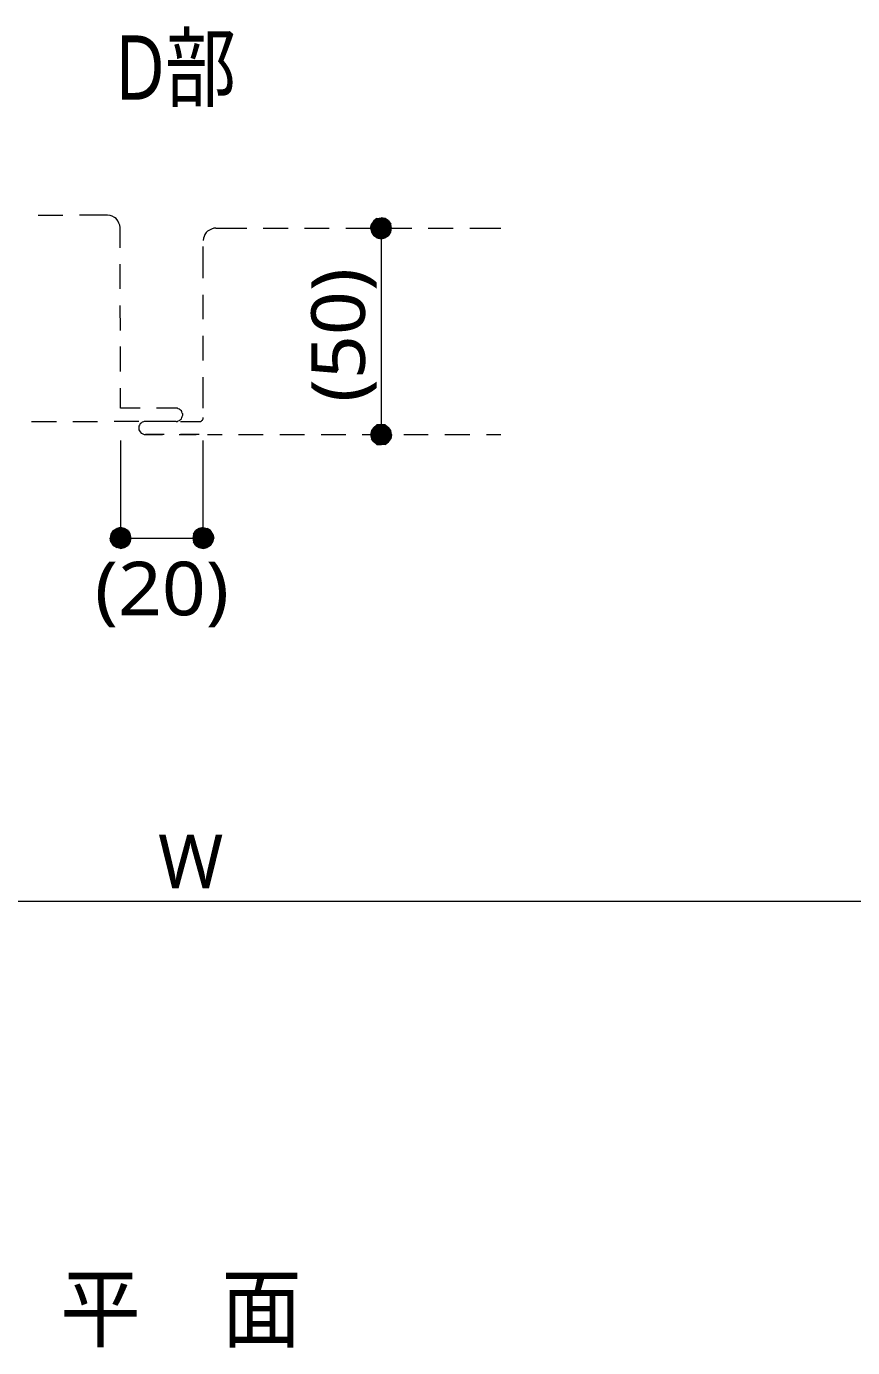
# Model space of a CAD drawing. Header units: millimetres. Extents: x 0 to 420, y 0 to 297.
# Drawn here: x 113.3 to 153.3, y 98.1 to 162.1 of the extents above; entities that cross this region are included whole.
import ezdxf
from ezdxf.enums import TextEntityAlignment as Align

# ---------------------------------------------------------------- set-up
doc = ezdxf.new("R2010")
doc.units = ezdxf.units.MM
doc.styles.add('kst32b', font='NotoSansJP-Variable.ttf')

msp = doc.modelspace()

# ---------------------------------------------------------------- hatches: boundary and pattern name
h = msp.add_hatch(color=7)
h.paths.add_polyline_path([(130.112, 152.654), (130.006, 152.485), (130.471, 152.294), (130.112, 152.654)])
h.paths.add_polyline_path([(130.006, 152.485), (130.471, 152.294), (129.963, 152.294), (130.006, 152.485)])
h.paths.add_polyline_path([(130.471, 152.294), (129.963, 152.294), (130.006, 152.104), (130.471, 152.294)])
h = msp.add_hatch(color=7)
h.paths.add_polyline_path([(130.662, 152.76), (130.471, 152.802), (130.471, 152.294), (130.662, 152.76)])
h.paths.add_polyline_path([(130.471, 152.802), (130.471, 152.294), (130.26, 152.76), (130.471, 152.802)])
h.paths.add_polyline_path([(130.471, 152.294), (130.26, 152.76), (130.112, 152.654), (130.471, 152.294)])
h = msp.add_hatch(color=7)
h.paths.add_polyline_path([(130.979, 152.294), (130.937, 152.485), (130.471, 152.294), (130.979, 152.294)])
h.paths.add_polyline_path([(130.937, 152.485), (130.471, 152.294), (130.831, 152.654), (130.937, 152.485)])
h.paths.add_polyline_path([(130.471, 152.294), (130.831, 152.654), (130.662, 152.76), (130.471, 152.294)])
h = msp.add_hatch(color=7)
h.paths.add_polyline_path([(130.006, 152.104), (130.112, 151.934), (130.471, 152.294), (130.006, 152.104)])
h.paths.add_polyline_path([(130.112, 151.934), (130.471, 152.294), (130.26, 151.829), (130.112, 151.934)])
h.paths.add_polyline_path([(130.471, 152.294), (130.26, 151.829), (130.471, 151.786), (130.471, 152.294)])
h = msp.add_hatch(color=7)
h.paths.add_polyline_path([(130.471, 151.786), (130.662, 151.829), (130.471, 152.294), (130.471, 151.786)])
h.paths.add_polyline_path([(130.662, 151.829), (130.471, 152.294), (130.831, 151.934), (130.662, 151.829)])
h.paths.add_polyline_path([(130.471, 152.294), (130.831, 151.934), (130.937, 152.104), (130.471, 152.294)])
for points in [[(130.937, 152.104), (130.979, 152.294), (130.471, 152.294), (130.937, 152.104)], [(130.006, 142.494), (129.963, 142.304), (130.471, 142.304), (130.006, 142.494)], [(118.046, 137.753), (117.856, 137.795), (117.856, 137.287), (118.046, 137.753)], [(121.666, 136.821), (121.857, 136.779), (121.857, 137.287), (121.666, 136.821)]]:
    msp.add_hatch(color=7).paths.add_polyline_path(points)
h = msp.add_hatch(color=7)
h.paths.add_polyline_path([(130.471, 142.79), (130.26, 142.769), (130.471, 142.304), (130.471, 142.79)])
h.paths.add_polyline_path([(130.26, 142.769), (130.471, 142.304), (130.112, 142.642), (130.26, 142.769)])
h.paths.add_polyline_path([(130.471, 142.304), (130.112, 142.642), (130.006, 142.494), (130.471, 142.304)])
h = msp.add_hatch(color=7)
h.paths.add_polyline_path([(130.937, 142.494), (130.831, 142.642), (130.471, 142.304), (130.937, 142.494)])
h.paths.add_polyline_path([(130.831, 142.642), (130.471, 142.304), (130.662, 142.769), (130.831, 142.642)])
h.paths.add_polyline_path([(130.471, 142.304), (130.662, 142.769), (130.471, 142.79), (130.471, 142.304)])
h = msp.add_hatch(color=7)
h.paths.add_polyline_path([(129.963, 142.304), (130.006, 142.092), (130.471, 142.304), (129.963, 142.304)])
h.paths.add_polyline_path([(130.006, 142.092), (130.471, 142.304), (130.112, 141.944), (130.006, 142.092)])
h.paths.add_polyline_path([(130.471, 142.304), (130.112, 141.944), (130.26, 141.817), (130.471, 142.304)])
h = msp.add_hatch(color=7)
h.paths.add_polyline_path([(130.26, 141.817), (130.471, 141.796), (130.471, 142.304), (130.26, 141.817)])
h.paths.add_polyline_path([(130.471, 141.796), (130.471, 142.304), (130.662, 141.817), (130.471, 141.796)])
h.paths.add_polyline_path([(130.471, 142.304), (130.662, 141.817), (130.831, 141.944), (130.471, 142.304)])
h = msp.add_hatch(color=7)
h.paths.add_polyline_path([(130.831, 141.944), (130.937, 142.092), (130.471, 142.304), (130.831, 141.944)])
h.paths.add_polyline_path([(130.937, 142.092), (130.471, 142.304), (130.979, 142.304), (130.937, 142.092)])
h.paths.add_polyline_path([(130.471, 142.304), (130.979, 142.304), (130.937, 142.494), (130.471, 142.304)])
h = msp.add_hatch(color=7)
h.paths.add_polyline_path([(117.856, 137.795), (117.666, 137.753), (117.856, 137.287), (117.856, 137.795)])
h.paths.add_polyline_path([(117.666, 137.753), (117.856, 137.287), (117.496, 137.647), (117.666, 137.753)])
h.paths.add_polyline_path([(117.856, 137.287), (117.496, 137.647), (117.39, 137.477), (117.856, 137.287)])
h = msp.add_hatch(color=7)
h.paths.add_polyline_path([(118.364, 137.287), (118.322, 137.477), (117.856, 137.287), (118.364, 137.287)])
h.paths.add_polyline_path([(118.322, 137.477), (117.856, 137.287), (118.216, 137.647), (118.322, 137.477)])
h.paths.add_polyline_path([(117.856, 137.287), (118.216, 137.647), (118.046, 137.753), (117.856, 137.287)])
h = msp.add_hatch(color=7)
h.paths.add_polyline_path([(121.666, 137.753), (121.497, 137.647), (121.857, 137.287), (121.666, 137.753)])
h.paths.add_polyline_path([(121.497, 137.647), (121.857, 137.287), (121.391, 137.477), (121.497, 137.647)])
h.paths.add_polyline_path([(121.857, 137.287), (121.391, 137.477), (121.349, 137.287), (121.857, 137.287)])
h = msp.add_hatch(color=7)
h.paths.add_polyline_path([(122.216, 137.647), (122.047, 137.753), (121.857, 137.287), (122.216, 137.647)])
h.paths.add_polyline_path([(122.047, 137.753), (121.857, 137.287), (121.857, 137.795), (122.047, 137.753)])
h.paths.add_polyline_path([(121.857, 137.287), (121.857, 137.795), (121.666, 137.753), (121.857, 137.287)])
h = msp.add_hatch(color=7)
h.paths.add_polyline_path([(122.322, 137.096), (122.365, 137.287), (121.857, 137.287), (122.322, 137.096)])
h.paths.add_polyline_path([(122.365, 137.287), (121.857, 137.287), (122.322, 137.477), (122.365, 137.287)])
h.paths.add_polyline_path([(121.857, 137.287), (122.322, 137.477), (122.216, 137.647), (121.857, 137.287)])
h = msp.add_hatch(color=7)
h.paths.add_polyline_path([(117.39, 137.477), (117.348, 137.287), (117.856, 137.287), (117.39, 137.477)])
h.paths.add_polyline_path([(117.348, 137.287), (117.856, 137.287), (117.39, 137.096), (117.348, 137.287)])
h.paths.add_polyline_path([(117.856, 137.287), (117.39, 137.096), (117.496, 136.927), (117.856, 137.287)])
h = msp.add_hatch(color=7)
h.paths.add_polyline_path([(117.496, 136.927), (117.666, 136.821), (117.856, 137.287), (117.496, 136.927)])
h.paths.add_polyline_path([(117.666, 136.821), (117.856, 137.287), (117.856, 136.779), (117.666, 136.821)])
h.paths.add_polyline_path([(117.856, 137.287), (117.856, 136.779), (118.046, 136.821), (117.856, 137.287)])
h = msp.add_hatch(color=7)
h.paths.add_polyline_path([(118.046, 136.821), (118.216, 136.927), (117.856, 137.287), (118.046, 136.821)])
h.paths.add_polyline_path([(118.216, 136.927), (117.856, 137.287), (118.322, 137.096), (118.216, 136.927)])
h.paths.add_polyline_path([(117.856, 137.287), (118.322, 137.096), (118.364, 137.287), (117.856, 137.287)])
h = msp.add_hatch(color=7)
h.paths.add_polyline_path([(121.349, 137.287), (121.391, 137.096), (121.857, 137.287), (121.349, 137.287)])
h.paths.add_polyline_path([(121.391, 137.096), (121.857, 137.287), (121.497, 136.927), (121.391, 137.096)])
h.paths.add_polyline_path([(121.857, 137.287), (121.497, 136.927), (121.666, 136.821), (121.857, 137.287)])
h = msp.add_hatch(color=7)
h.paths.add_polyline_path([(121.857, 136.779), (122.047, 136.821), (121.857, 137.287), (121.857, 136.779)])
h.paths.add_polyline_path([(122.047, 136.821), (121.857, 137.287), (122.216, 136.927), (122.047, 136.821)])
h.paths.add_polyline_path([(121.857, 137.287), (122.216, 136.927), (122.322, 137.096), (121.857, 137.287)])

# ---------------------------------------------------------------- linework, layer by layer
at = {"lineweight": 13}
for points in [[(115.062, 152.908), (113.855, 152.908)], [(117.835, 152.336), (117.814, 152.442), (117.771, 152.548), (117.729, 152.654), (117.644, 152.76), (117.56, 152.823), (117.454, 152.887), (117.348, 152.908), (117.221, 152.929), (115.866, 152.929)], [(117.835, 151.342), (117.835, 152.336)], [(122.47, 152.294), (122.365, 152.294), (122.259, 152.252), (122.153, 152.209), (122.068, 152.146), (122.005, 152.082), (121.941, 151.998), (121.899, 151.892), (121.878, 151.807), (121.857, 151.701)], [(122.47, 152.294), (123.973, 152.294)], [(124.756, 152.294), (125.963, 152.294)], [(126.767, 152.294), (127.953, 152.294)], [(128.757, 152.294), (129.963, 152.294)], [(130.471, 152.294), (130.493, 152.294)], [(130.471, 152.294), (130.471, 142.304)], [(130.768, 152.294), (131.953, 152.294)], [(132.757, 152.294), (133.964, 152.294)], [(134.768, 152.294), (136.271, 152.294)], [(121.857, 149.881), (121.857, 151.405)], [(117.835, 149.352), (117.835, 150.558)], [(117.856, 147.341), (117.835, 148.548)], [(121.857, 147.892), (121.857, 149.077)], [(121.857, 145.881), (121.857, 147.087)], [(117.856, 145.351), (117.856, 146.558)], [(121.857, 143.573), (121.857, 145.076)], [(118.809, 143.573), (117.856, 143.573), (117.856, 144.547)], [(120.544, 143.573), (119.592, 143.573)], [(120.544, 142.938), (120.608, 142.938), (120.65, 142.96), (120.713, 142.981), (120.756, 143.023), (120.798, 143.065), (120.819, 143.129), (120.841, 143.171), (120.862, 143.235), (120.862, 143.298), (120.841, 143.341), (120.819, 143.404), (120.798, 143.446), (120.756, 143.489), (120.713, 143.531), (120.65, 143.552), (120.608, 143.573), (120.544, 143.573)], [(114.745, 142.917), (113.538, 142.917)], [(116.734, 142.917), (115.549, 142.917)], [(118.745, 142.938), (117.538, 142.938)], [(119.973, 142.938), (119.062, 142.938), (118.999, 142.938), (118.957, 142.917), (118.893, 142.896), (118.851, 142.854), (118.809, 142.811), (118.766, 142.748), (118.745, 142.706), (118.745, 142.642), (118.745, 142.579), (118.745, 142.536), (118.766, 142.473), (118.809, 142.43), (118.851, 142.367), (118.893, 142.346), (118.957, 142.325), (118.999, 142.304), (119.062, 142.304)], [(120.544, 142.938), (119.549, 142.938)], [(120.756, 142.938), (121.666, 142.938)], [(121.666, 142.938), (121.708, 142.938), (121.729, 142.938), (121.772, 142.96), (121.793, 142.981), (121.814, 143.002), (121.835, 143.044), (121.857, 143.065), (121.857, 143.108), (121.857, 143.129)], [(130.471, 142.938), (130.493, 142.938)], [(119.062, 142.304), (119.888, 142.304)], [(119.973, 142.304), (119.062, 142.304)], [(120.692, 142.304), (121.518, 142.304)], [(121.666, 142.304), (120.756, 142.304)], [(122.068, 142.304), (122.767, 142.304)], [(123.571, 142.304), (124.756, 142.304)], [(125.561, 142.304), (126.767, 142.304)], [(127.571, 142.304), (128.757, 142.304)], [(129.561, 142.304), (130.768, 142.304)], [(131.572, 142.304), (132.757, 142.304)], [(133.562, 142.304), (134.768, 142.304)], [(135.572, 142.304), (136.271, 142.304)], [(117.856, 142.007), (117.856, 137.287), (121.857, 137.287), (121.857, 142.007)], [(65.257, 119.697), (70.273, 119.697), (72.263, 119.697), (168.656, 119.697)]]:
    msp.add_lwpolyline(points, dxfattribs=at)
at = {"lineweight": 0}
for points in [[(130.006, 152.485), (130.471, 152.294), (129.963, 152.294)], [(130.112, 152.654), (130.006, 152.485), (130.471, 152.294)], [(130.471, 152.294), (130.26, 152.76), (130.112, 152.654)], [(130.471, 152.802), (130.471, 152.294), (130.26, 152.76)], [(130.662, 152.76), (130.471, 152.802), (130.471, 152.294)], [(130.471, 152.294), (130.831, 152.654), (130.662, 152.76)], [(130.937, 152.485), (130.471, 152.294), (130.831, 152.654)], [(130.979, 152.294), (130.937, 152.485), (130.471, 152.294)], [(130.471, 152.294), (129.963, 152.294), (130.006, 152.104)], [(130.006, 152.104), (130.112, 151.934), (130.471, 152.294)], [(130.112, 151.934), (130.471, 152.294), (130.26, 151.829)], [(130.471, 152.294), (130.26, 151.829), (130.471, 151.786)], [(130.471, 151.786), (130.662, 151.829), (130.471, 152.294)], [(130.662, 151.829), (130.471, 152.294), (130.831, 151.934)], [(130.471, 152.294), (130.831, 151.934), (130.937, 152.104)], [(130.937, 152.104), (130.979, 152.294), (130.471, 152.294)], [(130.26, 142.769), (130.471, 142.304), (130.112, 142.642)], [(130.471, 142.79), (130.26, 142.769), (130.471, 142.304)], [(130.471, 142.304), (130.662, 142.769), (130.471, 142.79)], [(130.831, 142.642), (130.471, 142.304), (130.662, 142.769)], [(130.006, 142.494), (129.963, 142.304), (130.471, 142.304)], [(129.963, 142.304), (130.006, 142.092), (130.471, 142.304)], [(130.471, 142.304), (130.112, 142.642), (130.006, 142.494)], [(130.006, 142.092), (130.471, 142.304), (130.112, 141.944)], [(130.471, 142.304), (130.112, 141.944), (130.26, 141.817)], [(130.26, 141.817), (130.471, 141.796), (130.471, 142.304)], [(130.937, 142.494), (130.831, 142.642), (130.471, 142.304)], [(130.471, 142.304), (130.979, 142.304), (130.937, 142.494)], [(130.471, 141.796), (130.471, 142.304), (130.662, 141.817)], [(130.471, 142.304), (130.662, 141.817), (130.831, 141.944)], [(130.831, 141.944), (130.937, 142.092), (130.471, 142.304)], [(130.937, 142.092), (130.471, 142.304), (130.979, 142.304)], [(117.856, 137.287), (117.496, 137.647), (117.39, 137.477)], [(117.666, 137.753), (117.856, 137.287), (117.496, 137.647)], [(117.856, 137.795), (117.666, 137.753), (117.856, 137.287)], [(118.046, 137.753), (117.856, 137.795), (117.856, 137.287)], [(117.856, 137.287), (118.216, 137.647), (118.046, 137.753)], [(118.322, 137.477), (117.856, 137.287), (118.216, 137.647)], [(121.497, 137.647), (121.857, 137.287), (121.391, 137.477)], [(121.666, 137.753), (121.497, 137.647), (121.857, 137.287)], [(121.857, 137.287), (121.857, 137.795), (121.666, 137.753)], [(122.047, 137.753), (121.857, 137.287), (121.857, 137.795)], [(122.216, 137.647), (122.047, 137.753), (121.857, 137.287)], [(121.857, 137.287), (122.322, 137.477), (122.216, 137.647)], [(117.39, 137.477), (117.348, 137.287), (117.856, 137.287)], [(117.348, 137.287), (117.856, 137.287), (117.39, 137.096)], [(117.856, 137.287), (117.39, 137.096), (117.496, 136.927)], [(117.496, 136.927), (117.666, 136.821), (117.856, 137.287)], [(117.666, 136.821), (117.856, 137.287), (117.856, 136.779)], [(118.364, 137.287), (118.322, 137.477), (117.856, 137.287)], [(117.856, 137.287), (117.856, 136.779), (118.046, 136.821)], [(118.046, 136.821), (118.216, 136.927), (117.856, 137.287)], [(118.216, 136.927), (117.856, 137.287), (118.322, 137.096)], [(117.856, 137.287), (118.322, 137.096), (118.364, 137.287)], [(121.857, 137.287), (121.391, 137.477), (121.349, 137.287)], [(121.349, 137.287), (121.391, 137.096), (121.857, 137.287)], [(121.391, 137.096), (121.857, 137.287), (121.497, 136.927)], [(121.857, 137.287), (121.497, 136.927), (121.666, 136.821)], [(121.666, 136.821), (121.857, 136.779), (121.857, 137.287)], [(122.365, 137.287), (121.857, 137.287), (122.322, 137.477)], [(121.857, 136.779), (122.047, 136.821), (121.857, 137.287)], [(122.047, 136.821), (121.857, 137.287), (122.216, 136.927)], [(121.857, 137.287), (122.216, 136.927), (122.322, 137.096)], [(122.322, 137.096), (122.365, 137.287), (121.857, 137.287)]]:
    msp.add_lwpolyline(points, close=True, dxfattribs=at)

# ---------------------------------------------------------------- texts
at = {"style": 'kst32b'}
for s, height, p, p2 in [('D部', 3.1187, (117.602, 158.517), (123.45, 158.517)), ('(50)', 2.5989, (129.688, 143.87), (129.688, 150.367)), ('(20)', 2.5989, (116.607, 133.54), (123.104, 133.54)), ('平\u3000面', 3.1187, (114.935, 98.404), (126.63, 98.404))]:
    msp.add_text(s, height=height, dxfattribs=at).set_placement(p, p2, align=Align.FIT)
msp.add_text('W', height=2.599, dxfattribs=at).set_placement((119.676, 120.311))

doc.saveas('drawing.dxf')
